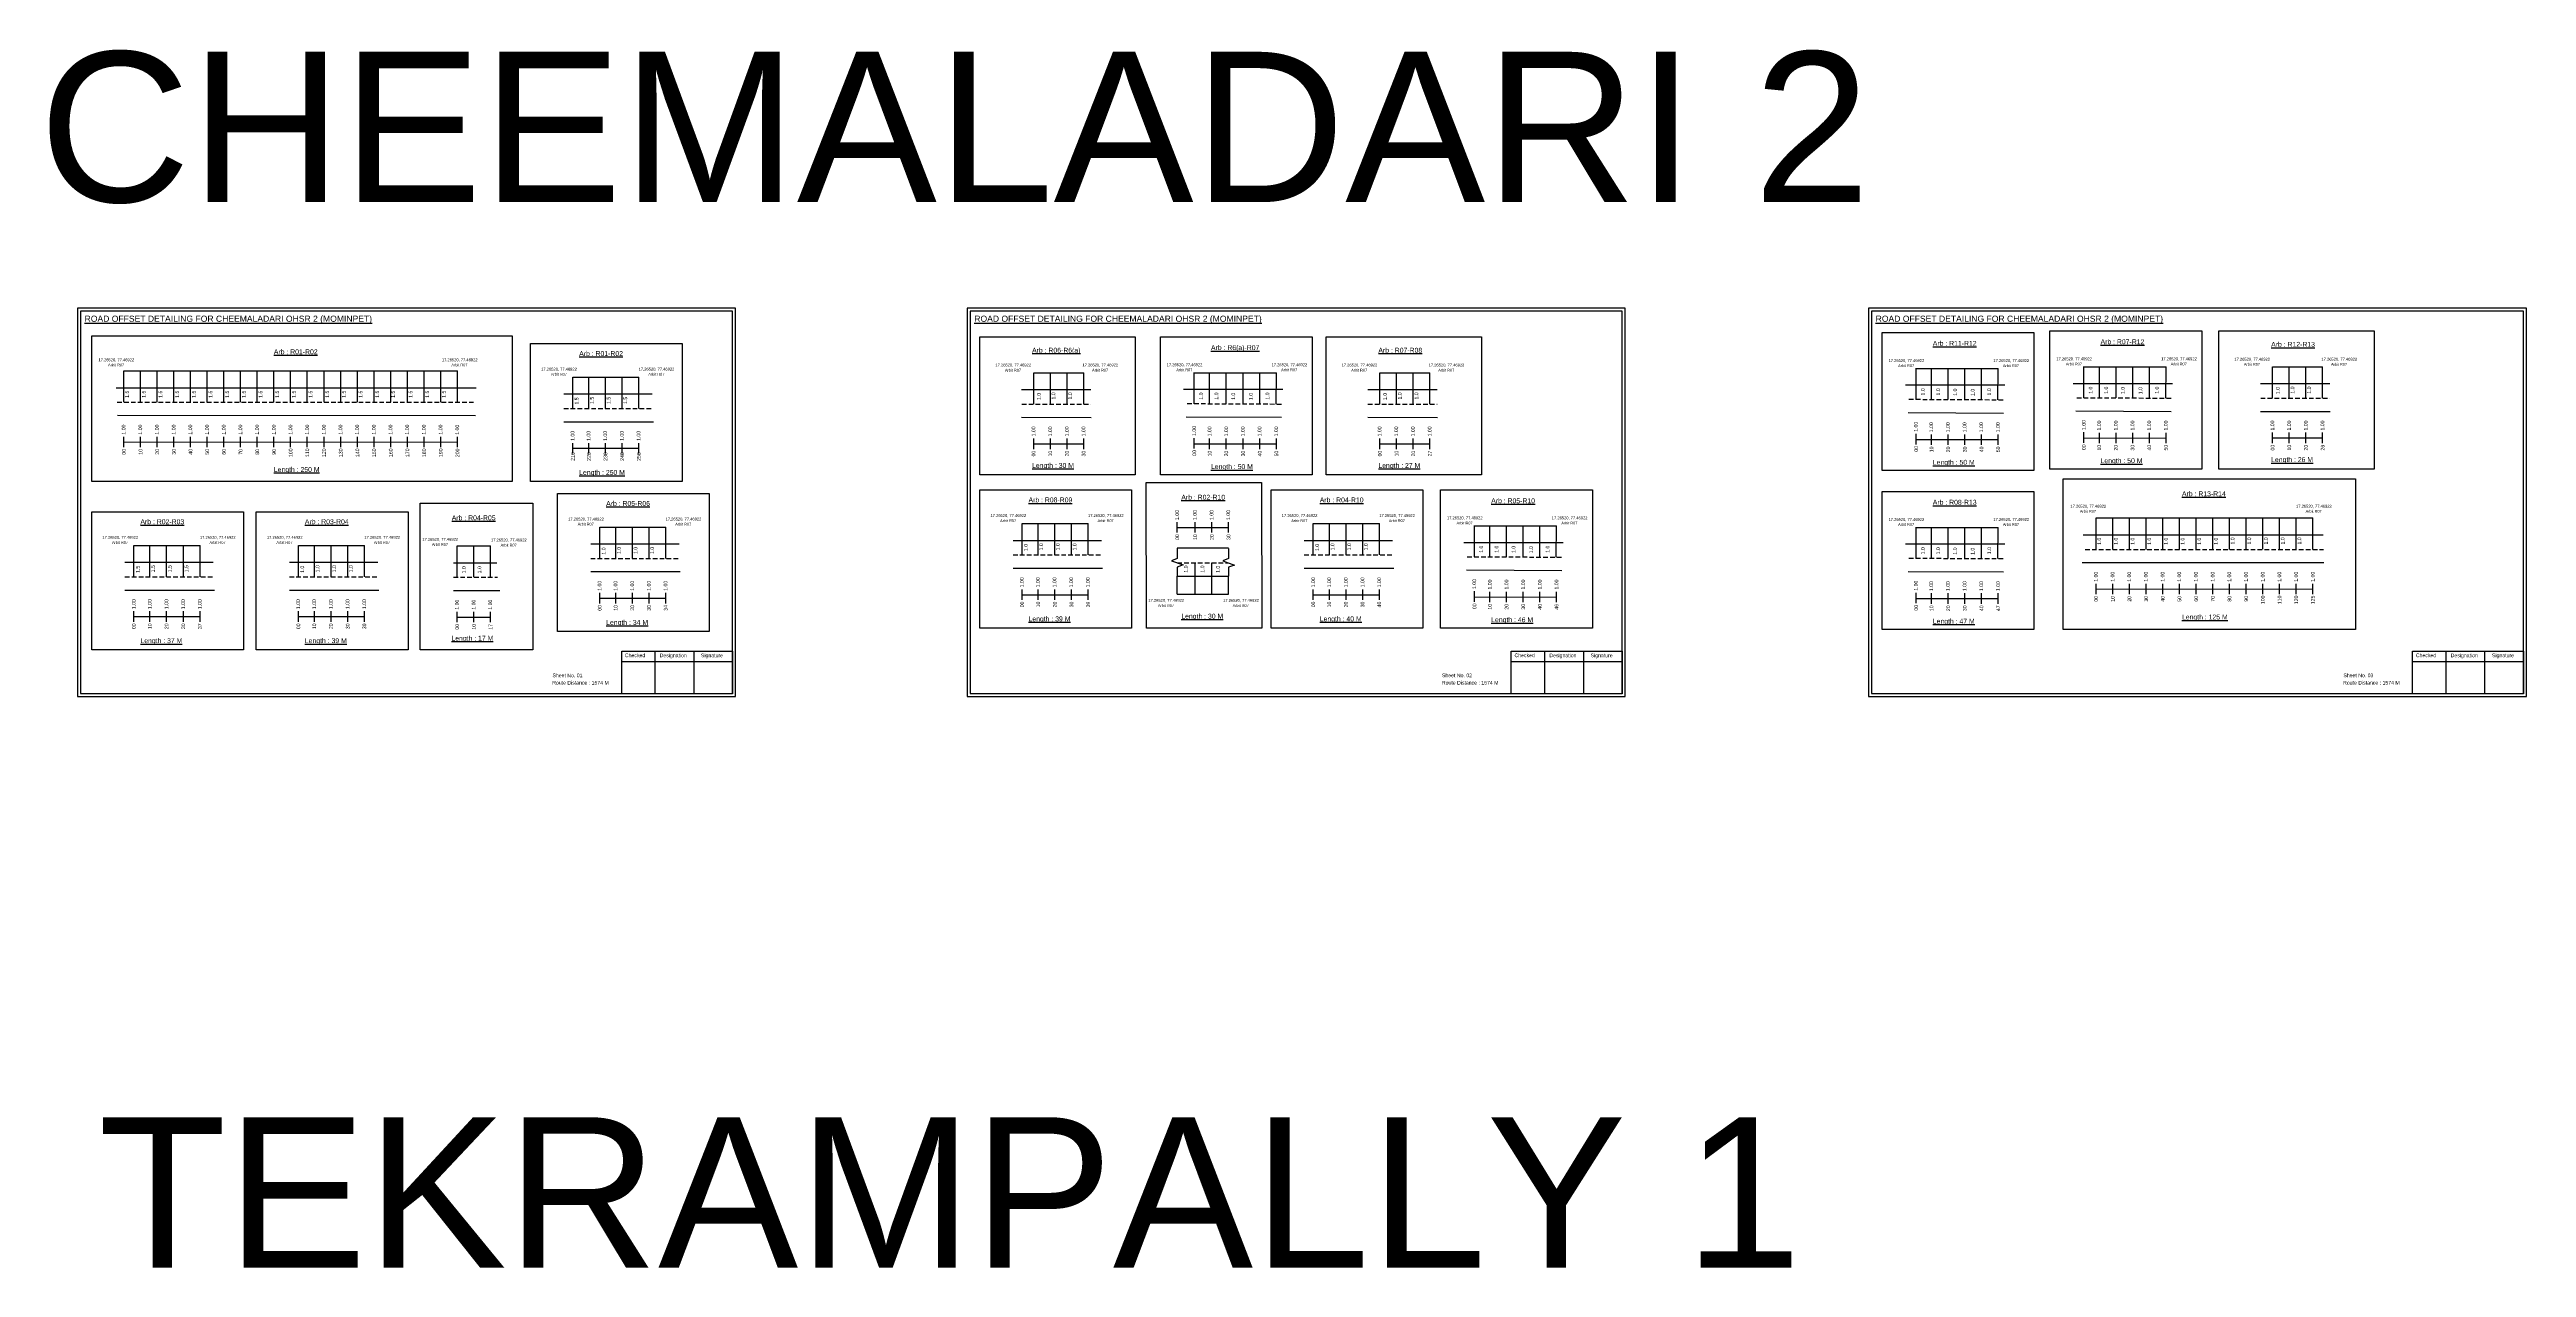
# Model space of a CAD drawing. Header units: inches. Extents: x -117 to 51867, y -12715 to 3423.
# Drawn here: x 20540 to 22560, y -275 to 718 of the extents above; entities that cross this region are included whole.
import ezdxf

# ---------------------------------------------------------------- set-up
doc = ezdxf.new("R2010")
doc.units = ezdxf.units.IN
doc.header["$MEASUREMENT"] = 0
doc.linetypes.add('DASHED2', pattern=[0.375, 0.25, -0.125])
for name, color, linetype in [('PDF_Geometry', 7, 'Continuous'), ('PDF_Text', 5, 'Continuous'), ('pipe', 5, 'Continuous')]:
    doc.layers.add(name, color=color, linetype=linetype)
doc.styles.add('PDF Arial', font='arial.ttf')
doc.styles.get("Standard").update_dxf_attribs({"font": 'arial.ttf'})

msp = doc.modelspace()

# ---------------------------------------------------------------- linework, layer by layer
at = {"color": 5}
for p, q in [((20601.1, 455.9), (20873.1, 456.1)), ((20967.2, 450.8), (21021, 450.8)), ((21343, 454.5), (21383.8, 454.5)), ((21474, 454.4), (21540.9, 454.4)), ((21625.3, 454.5), (21666.1, 454.5)), ((22062.6, 457.9), (22129.5, 457.9)), ((22199.4, 459.2), (22266.4, 459.2)), ((22353.3, 459.3), (22394.1, 459.3)), ((20989.1, 328.5), (21043, 328.5)), ((21333.6, 331.4), (21387.4, 331.4)), ((21571, 331.4), (21624.9, 331.4)), ((21702.5, 329.5), (21769.4, 329.5)), ((22062.6, 328.3), (22129.5, 328.3)), ((22209.4, 336), (22386.2, 336)), ((20609.3, 313.6), (20663.2, 313.6)), ((20743.4, 313.6), (20797.3, 313.6)), ((20872.9, 313.2), (20900.1, 313.2)), ((21460.1, 273.9), (21501.9, 273.9))]:
    msp.add_line(p, q, dxfattribs=at)
for p, q in [((20601.1, 430.4), (20601.1, 455.9)), ((20614.7, 430.4), (20614.7, 455.9)), ((20628.3, 430.4), (20628.3, 455.9)), ((20641.9, 430.4), (20641.9, 455.9)), ((20655.5, 430.4), (20655.5, 455.9)), ((20669.1, 430.4), (20669.1, 455.9)), ((20682.7, 430.4), (20682.7, 455.9)), ((20696.3, 430.4), (20696.3, 455.9)), ((20709.9, 430.4), (20709.9, 455.9)), ((20723.5, 430.4), (20723.5, 455.9)), ((20737.1, 430.4), (20737.1, 455.9)), ((20750.7, 430.4), (20750.7, 455.9)), ((20764.3, 430.4), (20764.3, 455.9)), ((20777.9, 430.4), (20777.9, 455.9)), ((20791.5, 430.4), (20791.5, 455.9)), ((20805.1, 430.4), (20805.1, 455.9)), ((20818.7, 430.4), (20818.7, 455.9)), ((20832.3, 430.4), (20832.3, 455.9)), ((20845.9, 430.4), (20845.9, 455.9)), ((20859.5, 430.4), (20859.5, 455.9)), ((20873.1, 430.5), (20873.1, 456.1)), ((20967.2, 425.3), (20967.2, 450.8)), ((20980.2, 425.3), (20980.2, 450.8)), ((20993.8, 425.3), (20993.8, 450.8)), ((21007.4, 425.3), (21007.4, 450.8)), ((21021, 425.3), (21021, 450.8)), ((21343, 428.9), (21343, 454.5)), ((21356.6, 428.9), (21356.6, 454.5)), ((21370.2, 428.9), (21370.2, 454.5)), ((21383.8, 428.9), (21383.8, 454.5)), ((21474, 429.2), (21474, 454.7)), ((21486.5, 429.1), (21486.5, 454.4)), ((21500.1, 429.1), (21500.1, 454.4)), ((21513.7, 429.2), (21513.7, 454.4)), ((21527.3, 428.9), (21527.3, 454.4)), ((21540.7, 428.9), (21540.9, 454.4)), ((21625.3, 428.9), (21625.3, 454.5)), ((21638.9, 428.9), (21638.9, 454.5)), ((21652.5, 428.9), (21652.5, 454.5)), ((21666.1, 428.9), (21666.1, 454.5)), ((22062.6, 432.6), (22062.6, 458.2)), ((22075.1, 432.6), (22075.1, 457.9)), ((22088.7, 432.5), (22088.7, 457.9)), ((22102.3, 432.6), (22102.3, 457.9)), ((22115.9, 432.3), (22115.9, 457.9)), ((22129.3, 432.4), (22129.5, 457.9)), ((22271.6, 445.5), (22190.7, 445.5)), ((22199.4, 434), (22199.4, 459.5)), ((22212, 433.9), (22212, 459.2)), ((22225.6, 433.9), (22225.6, 459.2)), ((22239.2, 433.9), (22239.2, 459.2)), ((22252.8, 433.7), (22252.8, 459.2)), ((22266.1, 433.7), (22266.4, 459.2)), ((22343.5, 445.6), (22400, 445.6)), ((22353.3, 433.7), (22353.3, 459.3)), ((22366.9, 433.7), (22366.9, 459.3)), ((22380.5, 433.7), (22380.5, 459.3)), ((22394.1, 433.7), (22394.1, 459.3)), ((20594.7, 442.2), (20888.5, 442.2)), ((20959.8, 437.2), (21031.9, 437.2)), ((21333.1, 440.8), (21389.6, 440.8)), ((21546.2, 440.8), (21465.2, 440.8)), ((21615.5, 440.8), (21672, 440.8)), ((22134.8, 444.2), (22053.8, 444.2)), ((20595.9, 419.7), (20887.9, 419.6)), ((20959.8, 414.5), (21032.9, 414.5)), ((21333.1, 418.1), (21389.8, 418)), ((21467.4, 418.6), (21545.2, 418.1)), ((21615.5, 418.1), (21672.2, 418)), ((22056, 422), (22133.8, 421.6)), ((22192.9, 423.3), (22270.6, 422.9)), ((22343.5, 422.9), (22400.2, 422.8)), ((20989.1, 303), (20989.1, 328.5)), ((21002.2, 303), (21002.2, 328.5)), ((21015.8, 303), (21015.8, 328.5)), ((21029.4, 303), (21029.4, 328.5)), ((21043, 303), (21043, 328.5)), ((21333.6, 305.8), (21333.6, 331.4)), ((21346.6, 305.8), (21346.6, 331.4)), ((21360.2, 305.8), (21360.2, 331.4)), ((21373.8, 305.8), (21373.8, 331.4)), ((21387.4, 305.8), (21387.4, 331.4)), ((21571, 305.8), (21571, 331.4)), ((21584.1, 305.8), (21584.1, 331.4)), ((21597.7, 305.8), (21597.7, 331.4)), ((21611.3, 305.8), (21611.3, 331.4)), ((21624.9, 305.8), (21624.9, 331.4)), ((21702.5, 304.3), (21702.5, 329.8)), ((21715, 304.2), (21715, 329.5)), ((21728.6, 304.2), (21728.6, 329.5)), ((21742.2, 304.2), (21742.2, 329.5)), ((21755.8, 304), (21755.8, 329.5)), ((21769.2, 304), (21769.4, 329.5)), ((22062.6, 303), (22062.6, 328.6)), ((22075.1, 303), (22075.1, 328.3)), ((22088.7, 302.9), (22088.7, 328.3)), ((22102.3, 303), (22102.3, 328.3)), ((22115.9, 302.7), (22115.9, 328.3)), ((22129.3, 302.8), (22129.5, 328.3)), ((22209.4, 310.4), (22209.4, 336)), ((22223, 310.4), (22223, 336)), ((22236.6, 310.4), (22236.6, 336)), ((22250.2, 310.4), (22250.2, 336)), ((22263.8, 310.4), (22263.8, 336)), ((22277.4, 310.4), (22277.4, 336)), ((22291, 310.4), (22291, 336)), ((22304.6, 310.4), (22304.6, 336)), ((22318.2, 310.4), (22318.2, 336)), ((22331.7, 310.6), (22331.7, 336.1)), ((22345.3, 310.6), (22345.3, 336.1)), ((22358.9, 310.6), (22358.9, 336.1)), ((22372.5, 310.6), (22372.5, 336.1)), ((22386.2, 310.4), (22386.2, 336)), ((20609.3, 288.1), (20609.3, 313.6)), ((20622.4, 288.1), (20622.4, 313.6)), ((20636, 288.1), (20636, 313.6)), ((20649.6, 288.1), (20649.6, 313.6)), ((20663.2, 288.1), (20663.2, 313.6)), ((20743.4, 288.1), (20743.4, 313.6)), ((20756.5, 288.1), (20756.5, 313.6)), ((20770.1, 288.1), (20770.1, 313.6)), ((20783.7, 288.1), (20783.7, 313.6)), ((20797.3, 288.1), (20797.3, 313.6)), ((20872.9, 287.6), (20872.9, 313.2)), ((20886.5, 287.6), (20886.5, 313.2)), ((20900.1, 287.6), (20900.1, 313.2)), ((20981.8, 314.9), (21053.8, 314.9)), ((21326.2, 317.7), (21398.2, 317.7)), ((21501.9, 311.3), (21460.1, 311.3)), ((21563.7, 317.7), (21635.7, 317.7)), ((21774.7, 315.8), (21693.7, 315.8)), ((22134.8, 314.6), (22053.8, 314.6)), ((22198.7, 322.3), (22394.6, 322.3)), ((20602, 299.9), (20674, 299.9)), ((20736.1, 299.9), (20808.1, 299.9)), ((20869.9, 299.5), (20905.3, 299.5)), ((20981.8, 292.2), (21054.8, 292.2)), ((21326.2, 295), (21399.2, 295)), ((21460.1, 288.6), (21485.6, 288.6)), ((21460.1, 273.9), (21460.1, 288.6)), ((21474.7, 273.9), (21474.7, 299.4)), ((21485.6, 288.6), (21501.9, 288.6)), ((21488.3, 273.9), (21488.3, 299.4)), ((21501.9, 273.9), (21501.9, 288.6)), ((21563.7, 295), (21636.7, 295)), ((21695.9, 293.6), (21773.7, 293.2)), ((22056, 292.4), (22133.8, 292)), ((22198.1, 299.6), (22395, 299.7)), ((20602, 277.2), (20675, 277.2)), ((20736.1, 277.2), (20809.1, 277.2)), ((20869.9, 276.8), (20907.7, 276.8))]:
    msp.add_line(p, q)
at = {"linetype": 'DASHED2', "ltscale": 15}
for p, q in [((20595.7, 430.4), (20886.3, 430.4)), ((20959.8, 425.3), (21032.4, 425.3)), ((21333.3, 428.9), (21389.6, 428.9)), ((21468.2, 429.3), (21546.4, 428.9)), ((21615.6, 428.9), (21672, 428.9)), ((22056.7, 432.8), (22135, 432.4)), ((22193.6, 434.1), (22271.9, 433.7)), ((22343.6, 433.7), (22400, 433.7)), ((20981.8, 303), (21054.3, 303)), ((21326.2, 305.8), (21398.7, 305.8)), ((21563.7, 305.8), (21636.2, 305.8)), ((21696.6, 304.4), (21774.9, 304)), ((22056.7, 303.2), (22135, 302.8)), ((22200.4, 310.4), (22394.7, 310.4)), ((20602, 288.1), (20674.5, 288.1)), ((20736.1, 288.1), (20808.6, 288.1)), ((20869.9, 287.6), (20905.8, 287.6)), ((21460.1, 299.4), (21501.9, 299.4))]:
    msp.add_line(p, q, dxfattribs=at)
at = {"color": 217, "true_color": 0x93278f}
for p, q in [((22062.6, 396), (22062.6, 404.6)), ((22075.1, 395.6), (22075.1, 404.2)), ((22088.7, 395.6), (22088.7, 404.2)), ((22102.3, 395.6), (22102.3, 404.2)), ((22115.9, 395.6), (22115.9, 404.2)), ((22129.5, 395.6), (22129.5, 404.2)), ((22199.4, 397.4), (22199.4, 405.9)), ((22212, 397), (22212, 405.5)), ((22225.6, 397), (22225.6, 405.5)), ((22239.2, 397), (22239.2, 405.5)), ((22252.8, 397), (22252.8, 405.5)), ((22266.4, 397), (22266.4, 405.5)), ((22353.3, 397), (22353.3, 405.6)), ((22366.9, 397), (22366.9, 405.6)), ((22380.5, 397), (22380.5, 405.6)), ((22394.1, 397), (22394.1, 405.6)), ((20601.1, 393.7), (20601.1, 402.2)), ((20601.1, 397.9), (20873.1, 398)), ((20614.7, 393.7), (20614.7, 402.2)), ((20628.3, 393.7), (20628.3, 402.2)), ((20641.9, 393.7), (20641.9, 402.2)), ((20655.5, 393.7), (20655.5, 402.2)), ((20669.1, 393.7), (20669.1, 402.2)), ((20682.7, 393.7), (20682.7, 402.2)), ((20696.3, 393.7), (20696.3, 402.2)), ((20709.9, 393.7), (20709.9, 402.2)), ((20723.5, 393.7), (20723.5, 402.2)), ((20737.1, 393.7), (20737.1, 402.2)), ((20750.7, 393.7), (20750.7, 402.2)), ((20764.3, 393.7), (20764.3, 402.2)), ((20777.9, 393.7), (20777.9, 402.2)), ((20791.5, 393.7), (20791.5, 402.2)), ((20805.1, 393.7), (20805.1, 402.2)), ((20818.7, 393.7), (20818.7, 402.2)), ((20832.3, 393.7), (20832.3, 402.2)), ((20845.9, 393.7), (20845.9, 402.2)), ((20859.5, 393.7), (20859.5, 402.2)), ((20873.1, 393.6), (20873.1, 402.1)), ((20967.2, 388.6), (20967.2, 397.1)), ((20967.2, 392.9), (21021, 392.9)), ((20980.2, 388.6), (20980.2, 397.1)), ((20993.8, 388.6), (20993.8, 397.1)), ((21007.4, 388.6), (21007.4, 397.1)), ((21021, 388.6), (21021, 397.1)), ((21343, 392.2), (21343, 400.8)), ((21343, 396.5), (21383.8, 396.5)), ((21356.6, 392.2), (21356.6, 400.8)), ((21370.2, 392.2), (21370.2, 400.8)), ((21383.8, 392.2), (21383.8, 400.8)), ((21474, 392.6), (21474, 401.1)), ((21474, 396.5), (21540.9, 396.5)), ((21486.5, 392.2), (21486.5, 400.8)), ((21500.1, 392.2), (21500.1, 400.8)), ((21513.7, 392.2), (21513.7, 400.8)), ((21527.3, 392.2), (21527.3, 400.8)), ((21540.9, 392.2), (21540.9, 400.8)), ((21625.3, 392.2), (21625.3, 400.8)), ((21625.3, 396.5), (21666.1, 396.5)), ((21638.9, 392.2), (21638.9, 400.8)), ((21652.5, 392.2), (21652.5, 400.8)), ((21666.1, 392.2), (21666.1, 400.8)), ((22062.6, 399.9), (22129.5, 399.9)), ((22199.4, 401.2), (22266.4, 401.3)), ((22353.3, 401.3), (22394.1, 401.3)), ((21460.1, 324), (21460.1, 332.6)), ((21460.1, 328.3), (21501.9, 328.3)), ((21474.7, 324), (21474.7, 332.6)), ((21488.3, 324), (21488.3, 332.6)), ((21501.9, 324), (21501.9, 332.6)), ((20989.1, 266.3), (20989.1, 274.8)), ((20989.1, 270.5), (21043, 270.6)), ((21002.2, 266.3), (21002.2, 274.8)), ((21015.8, 266.3), (21015.8, 274.8)), ((21029.4, 266.3), (21029.4, 274.8)), ((21043, 266.3), (21043, 274.8)), ((21333.6, 269.1), (21333.6, 277.7)), ((21333.6, 273.4), (21387.4, 273.4)), ((21346.6, 269.1), (21346.6, 277.7)), ((21360.2, 269.1), (21360.2, 277.7)), ((21373.8, 269.1), (21373.8, 277.7)), ((21387.4, 269.1), (21387.4, 277.7)), ((21571, 269.1), (21571, 277.7)), ((21571, 273.4), (21624.9, 273.4)), ((21584.1, 269.1), (21584.1, 277.7)), ((21597.7, 269.1), (21597.7, 277.7)), ((21611.3, 269.1), (21611.3, 277.7)), ((21624.9, 269.1), (21624.9, 277.7)), ((21702.5, 267.7), (21702.5, 276.2)), ((21702.5, 271.5), (21769.4, 271.6)), ((21715, 267.3), (21715, 275.8)), ((21728.6, 267.3), (21728.6, 275.8)), ((21742.2, 267.3), (21742.2, 275.8)), ((21755.8, 267.3), (21755.8, 275.8)), ((21769.4, 267.3), (21769.4, 275.8)), ((22062.6, 266.4), (22062.6, 275)), ((22062.6, 270.3), (22129.5, 270.3)), ((22075.1, 266), (22075.1, 274.6)), ((22088.7, 266), (22088.7, 274.6)), ((22102.3, 266), (22102.3, 274.6)), ((22115.9, 266), (22115.9, 274.6)), ((22129.5, 266), (22129.5, 274.6)), ((22209.4, 273.7), (22209.4, 282.3)), ((22209.4, 278), (22386.2, 278.1)), ((22223, 273.7), (22223, 282.3)), ((22236.6, 273.7), (22236.6, 282.3)), ((22250.2, 273.7), (22250.2, 282.3)), ((22263.8, 273.7), (22263.8, 282.3)), ((22277.4, 273.7), (22277.4, 282.3)), ((22291, 273.7), (22291, 282.3)), ((22304.6, 273.7), (22304.6, 282.3)), ((22318.2, 273.7), (22318.2, 282.3)), ((22331.8, 273.7), (22331.8, 282.3)), ((22345.4, 273.7), (22345.4, 282.3)), ((22359, 273.7), (22359, 282.3)), ((22372.6, 273.7), (22372.6, 282.3)), ((22386.2, 273.7), (22386.2, 282.3)), ((20609.3, 251.4), (20609.3, 259.9)), ((20609.3, 255.6), (20663.2, 255.6)), ((20622.4, 251.4), (20622.4, 259.9)), ((20636, 251.4), (20636, 259.9)), ((20649.6, 251.4), (20649.6, 259.9)), ((20663.2, 251.4), (20663.2, 259.9)), ((20743.4, 251.4), (20743.4, 259.9)), ((20743.4, 255.6), (20797.3, 255.6)), ((20756.5, 251.4), (20756.5, 259.9)), ((20770.1, 251.4), (20770.1, 259.9)), ((20783.7, 251.4), (20783.7, 259.9)), ((20797.3, 251.4), (20797.3, 259.9)), ((20872.9, 250.9), (20872.9, 259.5)), ((20872.9, 255.2), (20900.1, 255.2)), ((20886.5, 250.9), (20886.5, 259.5)), ((20900.1, 250.9), (20900.1, 259.5))]:
    msp.add_line(p, q, dxfattribs=at)
for points in [[(22034.9, 487.2), (22158.7, 487.2), (22158.7, 374.6), (22034.9, 374.6)], [(22171.7, 488.6), (22295.5, 488.6), (22295.5, 375.9), (22171.7, 375.9)], [(22309.4, 488.6), (22436.2, 488.6), (22436.2, 375.9), (22309.4, 375.9)], [(20574.9, 484.6), (20917.8, 484.6), (20917.8, 365.6), (20574.9, 365.6)], [(20932.7, 478.3), (21056.5, 478.3), (21056.5, 365.6), (20932.7, 365.6)], [(21299.1, 483.8), (21425.8, 483.8), (21425.8, 371.1), (21299.1, 371.1)], [(21446.3, 483.8), (21570.1, 483.8), (21570.1, 371.1), (21446.3, 371.1)], [(21581.4, 483.8), (21708.2, 483.8), (21708.2, 371.1), (21581.4, 371.1)], [(21434.6, 365), (21528.9, 365), (21529.1, 246.2), (21434.9, 246.2)], [(20842.6, 348), (20934.6, 348), (20934.6, 228.4), (20842.6, 228.4)], [(20954.7, 356), (21078.5, 356), (21078.5, 243.3), (20954.7, 243.3)], [(21299.1, 358.9), (21422.9, 358.9), (21422.9, 246.2), (21299.1, 246.2)], [(21536.6, 358.9), (21660.4, 358.9), (21660.4, 246.2), (21536.6, 246.2)], [(21674.8, 358.9), (21798.6, 358.9), (21798.6, 246.2), (21674.8, 246.2)], [(22034.9, 357.6), (22158.7, 357.6), (22158.7, 245), (22034.9, 245)], [(20574.9, 341.1), (20698.7, 341.1), (20698.7, 228.4), (20574.9, 228.4)], [(20709, 341.1), (20832.8, 341.1), (20832.8, 228.4), (20709, 228.4)]]:
    msp.add_lwpolyline(points, close=True)
at = {"linetype": 'Continuous'}
for points in [[(21460.1, 311.3), (21460.1, 302.9), (21455.3, 301.1), (21464.8, 297.7), (21460.1, 295.9), (21460.1, 288.6)], [(21501.9, 311.2), (21501.9, 302.8), (21497.2, 301), (21506.7, 297.6), (21501.9, 295.9), (21501.9, 288.5)]]:
    msp.add_lwpolyline(points, dxfattribs=at)
at = {"layer": 'PDF_Geometry'}
for points in [[(20563.3, 507), (20563.3, 190.3), (21099.8, 190.3), (21099.8, 507)], [(21288.8, 507), (21288.8, 190.3), (21825.3, 190.3), (21825.3, 507)], [(22023.8, 507), (22023.8, 190.3), (22560.3, 190.3), (22560.3, 507)], [(20565.7, 504.7), (20565.7, 192.7), (21097.4, 192.7), (21097.4, 504.7)], [(21291.2, 504.7), (21291.2, 192.7), (21822.9, 192.7), (21822.9, 504.7)], [(22026.1, 504.7), (22026.1, 192.7), (22557.9, 192.7), (22557.9, 504.7)]]:
    msp.add_lwpolyline(points, close=True, dxfattribs=at)
at = {"layer": 'PDF_Geometry', "color": 242, "true_color": 0xcc1f26}
for points in [[(21097.4, 192.6), (21007.1, 192.6), (21007.1, 227.3), (21097.4, 227.3)], [(21822.9, 192.6), (21732.5, 192.6), (21732.5, 227.3), (21822.9, 227.3)], [(22557.9, 192.6), (22467.5, 192.6), (22467.5, 227.3), (22557.9, 227.3)]]:
    msp.add_lwpolyline(points, close=True, dxfattribs=at)
for points in [[(21034, 227.3), (21034, 192.6)], [(21065.8, 227.3), (21065.8, 192.6)], [(21759.5, 227.3), (21759.5, 192.6)], [(21791.3, 227.3), (21791.3, 192.6)], [(22494.5, 227.3), (22494.5, 192.6)], [(22526.2, 227.3), (22526.2, 192.6)], [(21007.1, 218.9), (21097.4, 218.9)], [(21732.5, 218.9), (21822.9, 218.9)], [(22467.5, 218.9), (22557.9, 218.9)]]:
    msp.add_lwpolyline(points, dxfattribs=at)
at = {"layer": 'pipe', "color": 0}
msp.add_lwpolyline([(22182.5, 367.8), (22420.8, 367.8), (22420.8, 245), (22182.5, 245)], close=True, dxfattribs=at)

# ---------------------------------------------------------------- texts
for s, height, p in [('CHEEMALADARI 2', 122.535, (20531.8, 593.7)), ('Route Distance : 1574 M', 3, (20950.4, 200.1)), ('Sheet No. 01', 3, (20950.6, 206.1)), ('Sheet No. 02', 3, (21676, 206.1)), ('Route Distance : 1574 M', 3, (21675.9, 200.1)), ('Sheet No. 03', 3, (22411, 206.1)), ('Route Distance : 1574 M', 3, (22410.8, 200.1)), ('TEKRAMPALLY 1', 122.535, (20580.3, -275.4))]:
    msp.add_text(s, height=height).set_placement(p)
at = {"color": 242, "true_color": 0xcd2027}
for s, height, p in [('%%UROAD OFFSET DETAILING FOR CHEEMALADARI OHSR 2 (MOMINPET)', 5, (20569.1, 496)), ('%%UROAD OFFSET DETAILING FOR CHEEMALADARI OHSR 2 (MOMINPET)', 5, (21294.6, 496)), ('%%UROAD OFFSET DETAILING FOR CHEEMALADARI OHSR 2 (MOMINPET)', 5, (22029.6, 496)), ('%%UArb : R01-R02', 4, (20723.4, 469.5)), ('%%UArb : R01-R02', 4, (20972.4, 468.1)), ('%%UArb : R06-R6(a)', 4, (21341.7, 470.8)), ('%%UArb : R6(a)-R07', 4, (21487.6, 472.9)), ('%%UArb : R07-R08', 4, (21624.1, 470.8)), ('%%UArb : R11-R12', 4, (22076.2, 476.4)), ('%%UArb : R07-R12', 4, (22213, 477.7)), ('%%UArb : R12-R13', 4, (22352.1, 475.6)), ('%%ULength : 50 M', 4, (22213, 380.7)), ('%%ULength : 26 M', 4, (22352.1, 381.6)), ('%%ULength : 250 M', 4, (20723.4, 373.5)), ('%%ULength : 250 M', 4, (20972.4, 371.1)), ('%%ULength : 30 M', 4, (21341.7, 376.8)), ('%%ULength : 50 M', 4, (21487.6, 375.9)), ('%%ULength : 27 M', 4, (21624.1, 376.8)), ('%%ULength : 50 M', 4, (22076.2, 379.4)), ('%%UArb : R05-R06', 4, (20994.4, 345.8)), ('%%UArb : R08-R09', 4, (21338.8, 348.7)), ('%%UArb : R02-R10', 4, (21463.4, 350.9)), ('%%UArb : R04-R10', 4, (21576.3, 348.7)), ('%%UArb : R05-R10', 4, (21716.1, 348)), ('%%UArb : R08-R13', 4, (22076.2, 346.8)), ('%%UArb : R13-R14', 4, (22279.4, 353.7)), ('%%UArb : R02-R03', 4, (20614.6, 330.9)), ('%%UArb : R03-R04', 4, (20748.7, 330.9)), ('%%UArb : R04-R05', 4, (20868.5, 334.1)), ('%%ULength : 34 M', 4, (20994.4, 248.8)), ('%%ULength : 39 M', 4, (21338.8, 251.7)), ('%%ULength : 30 M', 4, (21463.4, 253.9)), ('%%ULength : 40 M', 4, (21576.3, 251.7)), ('%%ULength : 46 M', 4, (21716.1, 251)), ('%%ULength : 47 M', 4, (22076.2, 249.8)), ('%%ULength : 125 M', 4, (22279.4, 253.2)), ('%%ULength : 37 M', 4, (20614.6, 233.9)), ('%%ULength : 39 M', 4, (20748.7, 233.9)), ('%%ULength : 17 M', 4, (20868.2, 235.9))]:
    msp.add_text(s, height=height, dxfattribs=at).set_placement(p)
at = {"color": 5}
for s, height, p in [('17.26520, 77.46922', 2.34, (20580.4, 463.8)), ('17.26520, 77.46922', 2.34, (20860.4, 463.8)), ('17.26520, 77.46922', 2.34, (22040.1, 463.2)), ('17.26520, 77.46922', 2.34, (22125.6, 463.2)), ('17.26520, 77.46922', 2.34, (22176.9, 464.6)), ('17.26520, 77.46922', 2.34, (22262.4, 464.6)), ('17.26520, 77.46922', 2.34, (22322.1, 464.3)), ('17.26520, 77.46922', 2.34, (22393.1, 464.3)), ('Arbit R07', 2.25, (20588.2, 459.7)), ('Arbit R07', 2.25, (20868.2, 459.7)), ('17.26520, 77.46922', 2.34, (20941.4, 456.2)), ('Arbit R07', 2.25, (20949.3, 452.1)), ('17.26520, 77.46922', 2.34, (21020.9, 456.2)), ('Arbit R07', 2.25, (21028.8, 452.1)), ('17.26520, 77.46922', 2.34, (21311.8, 459.6)), ('Arbit R07', 2.25, (21319.6, 455.4)), ('17.26520, 77.46922', 2.34, (21382.8, 459.6)), ('Arbit R07', 2.25, (21390.6, 455.4)), ('17.26520, 77.46922', 2.34, (21451.5, 459.8)), ('Arbit R07', 2.25, (21459.3, 455.7)), ('17.26520, 77.46922', 2.34, (21537, 459.8)), ('Arbit R07', 2.25, (21544.8, 455.7)), ('17.26520, 77.46922', 2.34, (21594.1, 459.6)), ('Arbit R07', 2.25, (21601.9, 455.4)), ('17.26520, 77.46922', 2.34, (21665.1, 459.6)), ('Arbit R07', 2.25, (21672.9, 455.4)), ('Arbit R07', 2.25, (22047.9, 459.1)), ('Arbit R07', 2.25, (22133.4, 459.1)), ('Arbit R07', 2.25, (22184.7, 460.5)), ('Arbit R07', 2.25, (22270.2, 460.5)), ('Arbit R07', 2.25, (22329.9, 460.2)), ('Arbit R07', 2.25, (22400.9, 460.2)), ('17.26520, 77.46922', 2.34, (22188.4, 344.4)), ('17.26520, 77.46922', 2.34, (22372.4, 344.4)), ('17.26520, 77.46922', 2.34, (20963.4, 333.9)), ('Arbit R07', 2.25, (20971.2, 329.8)), ('17.26520, 77.46922', 2.34, (21042.9, 333.9)), ('Arbit R07', 2.25, (21050.7, 329.8)), ('17.26520, 77.46922', 2.34, (21307.8, 336.8)), ('Arbit R07', 2.25, (21315.6, 332.6)), ('17.26520, 77.46922', 2.34, (21387.3, 336.8)), ('Arbit R07', 2.25, (21395.1, 332.6)), ('17.26520, 77.46922', 2.34, (21545.3, 336.8)), ('Arbit R07', 2.25, (21553.1, 332.6)), ('17.26520, 77.46922', 2.34, (21624.8, 336.8)), ('Arbit R07', 2.25, (21632.6, 332.6)), ('17.26520, 77.46922', 2.34, (21680, 334.9)), ('Arbit R07', 2.25, (21687.8, 330.7)), ('17.26520, 77.46922', 2.34, (21765.5, 334.9)), ('Arbit R07', 2.25, (21773.3, 330.7)), ('17.26520, 77.46922', 2.34, (22040.1, 333.6)), ('Arbit R07', 2.25, (22047.9, 329.5)), ('17.26520, 77.46922', 2.34, (22125.6, 333.6)), ('Arbit R07', 2.25, (22133.4, 329.5)), ('Arbit R07', 2.25, (22196.2, 340.3)), ('Arbit R07', 2.25, (22380.2, 340.3)), ('17.26520, 77.46922', 2.34, (20583.6, 319)), ('Arbit R07', 2.25, (20591.4, 314.8)), ('17.26520, 77.46922', 2.34, (20663.1, 319)), ('Arbit R07', 2.25, (20670.9, 314.8)), ('17.26520, 77.46922', 2.34, (20717.7, 319)), ('Arbit R07', 2.25, (20725.5, 314.8)), ('17.26520, 77.46922', 2.34, (20797.2, 319)), ('Arbit R07', 2.25, (20805, 314.8)), ('17.26520, 77.46922', 2.34, (20844.5, 317.4)), ('Arbit R07', 2.25, (20852.3, 313.2)), ('17.26520, 77.46922', 2.34, (20900.5, 316.9)), ('Arbit R07', 2.25, (20908.3, 312.7)), ('17.26520, 77.46922', 2.34, (21436.5, 267.6)), ('Arbit R07', 2.25, (21444.3, 263.4)), ('17.26520, 77.46922', 2.34, (21497.5, 267.6)), ('Arbit R07', 2.25, (21505.3, 263.4))]:
    msp.add_text(s, height=height, dxfattribs=at).set_placement(p)
for s, p in [('1.5', (20605.2, 434)), ('1.5', (20618.8, 434)), ('1.5', (20632.4, 434)), ('1.5', (20646, 434)), ('1.5', (20659.6, 434)), ('1.5', (20673.2, 434)), ('1.5', (20686.8, 434)), ('1.5', (20700.4, 434)), ('1.5', (20714, 434)), ('1.5', (20727.6, 434)), ('1.5', (20741.2, 434)), ('1.5', (20754.8, 434)), ('1.5', (20768.4, 434)), ('1.5', (20782, 434)), ('1.5', (20795.6, 434)), ('1.5', (20809.2, 434)), ('1.5', (20822.1, 434)), ('1.5', (20836.4, 434)), ('1.5', (20850, 434)), ('1.5', (20863.6, 434)), ('1.5', (20971.8, 428.5)), ('1.5', (20984.3, 429)), ('1.5', (20997.9, 429)), ('1.5', (21011.5, 429)), ('1.0', (21348.7, 432.2)), ('1.0', (21360.6, 432.6)), ('1.0', (21374.2, 432.6)), ('1.0', (21481, 432.5)), ('1.0', (21493.5, 432.5)), ('1.0', (21507.3, 432.3)), ('1.0', (21521.6, 432.1)), ('1.0', (21535.1, 432.5)), ('1.0', (21631, 432.2)), ('1.0', (21643, 432.6)), ('1.0', (21656.6, 432.6)), ('1.0', (22069.6, 435.9)), ('1.0', (22082.1, 435.9)), ('1.0', (22095.9, 435.7)), ('1.0', (22110.2, 435.5)), ('1.0', (22123.7, 435.9)), ('1.0', (22206.4, 437.3)), ('1.0', (22219, 437.3)), ('1.0', (22232.7, 437.1)), ('1.0', (22247, 436.9)), ('1.0', (22260.5, 437.3)), ('1.0', (22359, 437)), ('1.0', (22371, 437.4)), ('1.0', (22384.6, 437.4)), ('1.0', (20993.8, 306.1)), ('1.0', (21006.2, 306.6)), ('1.0', (21019.8, 306.6)), ('1.0', (21033.4, 306.6)), ('1.0', (21338.2, 309)), ('1.0', (21350.7, 309.5)), ('1.0', (21364.3, 309.5)), ('1.0', (21377.9, 309.5)), ('1.0', (21575.7, 309)), ('1.0', (21588.1, 309.5)), ('1.0', (21601.7, 309.5)), ('1.0', (21615.3, 309.5)), ('1.0', (21709.5, 307.6)), ('1.0', (21722, 307.6)), ('1.0', (21735.8, 307.4)), ('1.0', (21750.1, 307.2)), ('1.0', (21763.6, 307.6)), ('1.0', (22069.6, 306.3)), ('1.0', (22082.1, 306.3)), ('1.0', (22095.9, 306.1)), ('1.0', (22110.2, 305.9)), ('1.0', (22123.7, 306.4)), ('1.0', (22213.4, 314.1)), ('1.0', (22227, 314.1)), ('1.0', (22240.6, 314.1)), ('1.0', (22254.2, 314.1)), ('1.0', (22267.8, 314.1)), ('1.0', (22281.4, 314.1)), ('1.0', (22295, 314.1)), ('1.0', (22308.6, 314.1)), ('1.0', (22322.2, 314.3)), ('1.0', (22335.8, 314.3)), ('1.0', (22349.4, 314.3)), ('1.0', (22363, 314.3)), ('1.0', (22376.6, 314.3)), ('1.5', (20614, 291.2)), ('1.5', (20626.4, 291.7)), ('1.5', (20640, 291.7)), ('1.5', (20653.6, 291.7)), ('1.0', (20748.1, 291.2)), ('1.0', (20760.5, 291.7)), ('1.0', (20774.1, 291.7)), ('1.0', (20787.7, 291.7)), ('1.0', (20879.9, 290.8)), ('1.0', (20892.5, 290.8)), ('1.0', (21468.6, 291.4)), ('1.0', (21482.1, 291.4)), ('1.0', (21494.8, 291.2))]:
    msp.add_text(s, height=3, rotation=90).set_placement(p)
at = {"color": 217, "true_color": 0x93278f}
for s, p in [('1.00', (20602.4, 404)), ('1.00', (20616, 404)), ('1.00', (20629.6, 404)), ('1.00', (20643.2, 404)), ('1.00', (20656.8, 404)), ('1.00', (20670.4, 404)), ('1.00', (20684, 404)), ('1.00', (20697.6, 404)), ('1.00', (20711.2, 404)), ('1.00', (20724.8, 404)), ('1.00', (20738.4, 404)), ('1.00', (20752, 404)), ('1.00', (20765.6, 404)), ('1.00', (20779.2, 404)), ('1.00', (20792.8, 404)), ('1.00', (20806.4, 404)), ('1.00', (20820, 404)), ('1.00', (20833.6, 404)), ('1.00', (20847.2, 404)), ('1.00', (20860.8, 404)), ('1.00', (20874.5, 403.9)), ('1.00', (20968.5, 398.9)), ('1.00', (20981.5, 398.9)), ('1.00', (20995.1, 398.9)), ('1.00', (21008.7, 398.9)), ('1.00', (21022.3, 398.9)), ('1.00', (21344.3, 402.5)), ('1.00', (21357.9, 402.5)), ('1.00', (21371.5, 402.5)), ('1.00', (21385.1, 402.5)), ('1.00', (21475.3, 402.9)), ('1.00', (21487.9, 402.5)), ('1.00', (21501.5, 402.5)), ('1.00', (21515.1, 402.5)), ('1.00', (21528.7, 402.5)), ('1.00', (21542.3, 402.5)), ('1.00', (21626.6, 402.5)), ('1.00', (21640.2, 402.5)), ('1.00', (21653.8, 402.5)), ('1.00', (21667.4, 402.5)), ('1.00', (22063.9, 406.3)), ('1.00', (22076.4, 405.9)), ('1.00', (22090, 405.9)), ('1.00', (22103.6, 405.9)), ('1.00', (22117.2, 405.9)), ('1.00', (22130.8, 405.9)), ('1.00', (22200.8, 407.7)), ('1.00', (22213.3, 407.3)), ('1.00', (22226.9, 407.3)), ('1.00', (22240.5, 407.3)), ('1.00', (22254.1, 407.3)), ('1.00', (22267.7, 407.3)), ('1.00', (22354.6, 407.3)), ('1.00', (22368.2, 407.3)), ('1.00', (22381.8, 407.3)), ('1.00', (22395.4, 407.3)), ('00', (20602.6, 387.6)), ('10', (20616.2, 387.6)), ('20', (20629.8, 387.6)), ('30', (20643.4, 387.6)), ('40', (20657, 387.6)), ('50', (20670.6, 387.6)), ('60', (20684.2, 387.6)), ('70', (20697.8, 387.6)), ('80', (20711.4, 387.6)), ('90', (20725, 387.6)), ('100', (20738.6, 385.7)), ('110', (20752.2, 385.7)), ('120', (20765.8, 385.7)), ('130', (20779.4, 385.7)), ('140', (20793, 385.7)), ('150', (20806.6, 385.7)), ('160', (20820.2, 385.7)), ('170', (20833.8, 385.7)), ('180', (20847.4, 385.7)), ('190', (20861, 385.7)), ('200', (20874.6, 385.6)), ('210', (20968.6, 382.6)), ('220', (20981.7, 382.6)), ('230', (20995.3, 382.6)), ('240', (21008.9, 382.6)), ('250', (21022.5, 382.6)), ('00', (21344.4, 386.2)), ('10', (21358, 386.2)), ('20', (21371.6, 386.2)), ('30', (21385.2, 386.2)), ('00', (21475.5, 386.6)), ('10', (21488, 386.2)), ('20', (21501.6, 386.2)), ('30', (21515.2, 386.2)), ('40', (21528.8, 386.2)), ('50', (21542.4, 386.2)), ('00', (21626.8, 386.2)), ('10', (21640.4, 386.2)), ('20', (21654, 386.2)), ('27', (21667.6, 386.2)), ('00', (22064.1, 390)), ('10', (22076.6, 389.6)), ('20', (22090.2, 389.6)), ('30', (22103.8, 389.6)), ('40', (22117.4, 389.6)), ('50', (22131, 389.6)), ('00', (22200.9, 391.3)), ('10', (22213.4, 391)), ('20', (22227, 391)), ('30', (22240.6, 391)), ('40', (22254.2, 391)), ('50', (22267.8, 391)), ('00', (22354.8, 391)), ('10', (22368.4, 391)), ('20', (22382, 391)), ('26', (22395.6, 391)), ('1.00', (21461.4, 334.3)), ('1.00', (21476, 334.3)), ('1.00', (21489.6, 334.3)), ('1.00', (21503.2, 334.3)), ('00', (21461.6, 318)), ('10', (21476.2, 318)), ('20', (21489.8, 318)), ('30', (21503.4, 318)), ('1.00', (20990.5, 276.6)), ('1.00', (21003.5, 276.6)), ('1.00', (21017.1, 276.6)), ('1.00', (21030.7, 276.6)), ('1.00', (21044.3, 276.6)), ('1.00', (21334.9, 279.4)), ('1.00', (21347.9, 279.4)), ('1.00', (21361.5, 279.4)), ('1.00', (21375.1, 279.4)), ('1.00', (21388.7, 279.4)), ('1.00', (21572.4, 279.4)), ('1.00', (21585.4, 279.4)), ('1.00', (21599, 279.4)), ('1.00', (21612.6, 279.4)), ('1.00', (21626.2, 279.4)), ('1.00', (21703.8, 278)), ('1.00', (21716.4, 277.6)), ('1.00', (21730, 277.6)), ('1.00', (21743.6, 277.6)), ('1.00', (21757.2, 277.6)), ('1.00', (21770.8, 277.6)), ('1.00', (22063.9, 276.7)), ('1.00', (22076.4, 276.3)), ('1.00', (22090, 276.3)), ('1.00', (22103.6, 276.3)), ('1.00', (22117.2, 276.3)), ('1.00', (22130.8, 276.3)), ('1.00', (22210.7, 284)), ('1.00', (22224.3, 284)), ('1.00', (22237.9, 284)), ('1.00', (22251.5, 284)), ('1.00', (22265.1, 284)), ('1.00', (22278.7, 284)), ('1.00', (22292.3, 284)), ('1.00', (22305.9, 284)), ('1.00', (22319.5, 284)), ('1.00', (22333.1, 284)), ('1.00', (22346.7, 284)), ('1.00', (22360.3, 284)), ('1.00', (22373.9, 284)), ('1.00', (22387.5, 284)), ('1.00', (20610.7, 261.6)), ('1.00', (20623.7, 261.6)), ('1.00', (20637.3, 261.6)), ('1.00', (20650.9, 261.6)), ('1.00', (20664.5, 261.6)), ('1.00', (20744.7, 261.6)), ('1.00', (20757.8, 261.6)), ('1.00', (20771.4, 261.6)), ('1.00', (20785, 261.6)), ('1.00', (20798.6, 261.6)), ('1.00', (20874.2, 261.2)), ('1.00', (20887.8, 261.2)), ('1.00', (20901.4, 261.2)), ('00', (20990.6, 260.3)), ('10', (21003.6, 260.3)), ('20', (21017.2, 260.3)), ('30', (21030.8, 260.3)), ('34', (21044.4, 260.3)), ('00', (21335, 263.1)), ('10', (21348.1, 263.1)), ('20', (21361.7, 263.1)), ('30', (21375.3, 263.1)), ('39', (21388.9, 263.1)), ('00', (21572.5, 263.1)), ('10', (21585.5, 263.1)), ('20', (21599.1, 263.1)), ('30', (21612.7, 263.1)), ('40', (21626.3, 263.1)), ('00', (21704, 261.6)), ('10', (21716.5, 261.2)), ('20', (21730.1, 261.2)), ('30', (21743.7, 261.2)), ('40', (21757.3, 261.2)), ('46', (21770.9, 261.2)), ('00', (22064.1, 260.4)), ('10', (22076.6, 260)), ('20', (22090.2, 260)), ('30', (22103.8, 260)), ('40', (22117.4, 260)), ('47', (22131, 260)), ('00', (22210.8, 267.7)), ('10', (22224.4, 267.7)), ('20', (22238, 267.7)), ('30', (22251.6, 267.7)), ('40', (22265.2, 267.7)), ('50', (22278.8, 267.7)), ('60', (22292.4, 267.7)), ('70', (22306, 267.7)), ('80', (22319.6, 267.7)), ('90', (22333.2, 267.7)), ('100', (22346.8, 265.7)), ('110', (22360.4, 265.7)), ('120', (22374, 265.7)), ('125', (22387.6, 265.7)), ('00', (20610.8, 245.3)), ('10', (20623.8, 245.3)), ('20', (20637.4, 245.3)), ('30', (20651, 245.3)), ('37', (20664.6, 245.3)), ('00', (20744.9, 245.3)), ('10', (20757.9, 245.3)), ('20', (20771.5, 245.3)), ('30', (20785.1, 245.3)), ('39', (20798.7, 245.3)), ('00', (20874.3, 244.9)), ('10', (20887.9, 244.9)), ('17', (20901.5, 244.9))]:
    msp.add_text(s, height=3, rotation=90, dxfattribs=at).set_placement(p)
at = {"layer": 'PDF_Text', "color": 7, "attachment_point": 7, "style": 'PDF Arial'}
for s, insert, char_height in [('Checked', (21009.7, 222.4), 3), ('Designation', (21038, 221.5), 3.001), ('Signature', (21071.7, 221.5), 3), ('Checked', (21735.1, 222.4), 3), ('Designation', (21763.5, 221.5), 3.001), ('Signature', (21797.2, 221.5), 3), ('Checked', (22470.1, 222.4), 3), ('Designation', (22498.5, 221.5), 3.001), ('Signature', (22532.2, 221.5), 3)]:
    msp.add_mtext(s, dxfattribs=dict(at, insert=insert, char_height=char_height))

doc.saveas('drawing.dxf')
